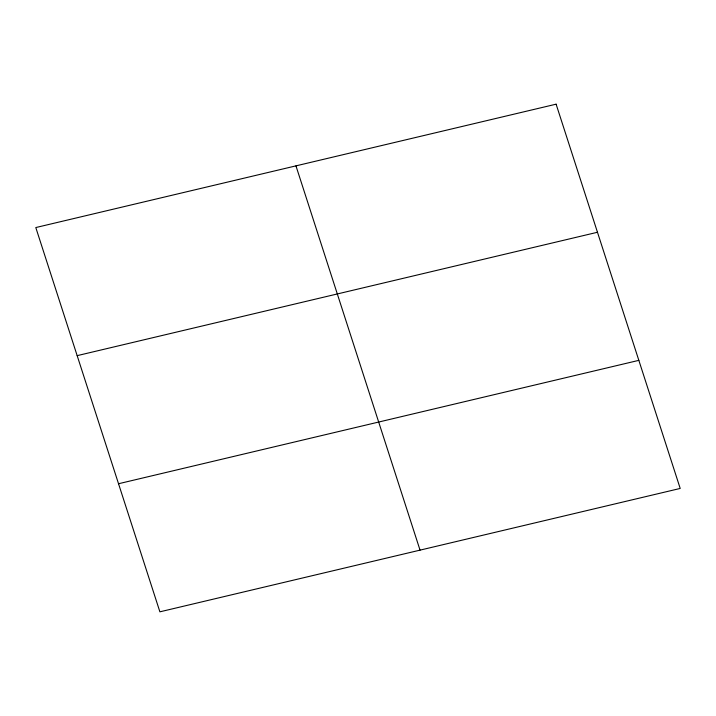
<?xml version="1.0" encoding="UTF-8"?>
<svg xmlns="http://www.w3.org/2000/svg" width="716" height="716" viewBox="0 0 716 716"><rect width="100%" height="100%" fill="white"/><g stroke="black" fill="none" stroke-linecap="round" stroke-linejoin="round"><path stroke-width="1.07" d="M77.167 355.646L597.475 232.261M118.525 483.739L638.833 360.354M295.959 165.861L420.041 550.139M556.108 104.178L35.8 227.554L159.892 611.822L680.2 488.446L556.108 104.178"/></g></svg>
